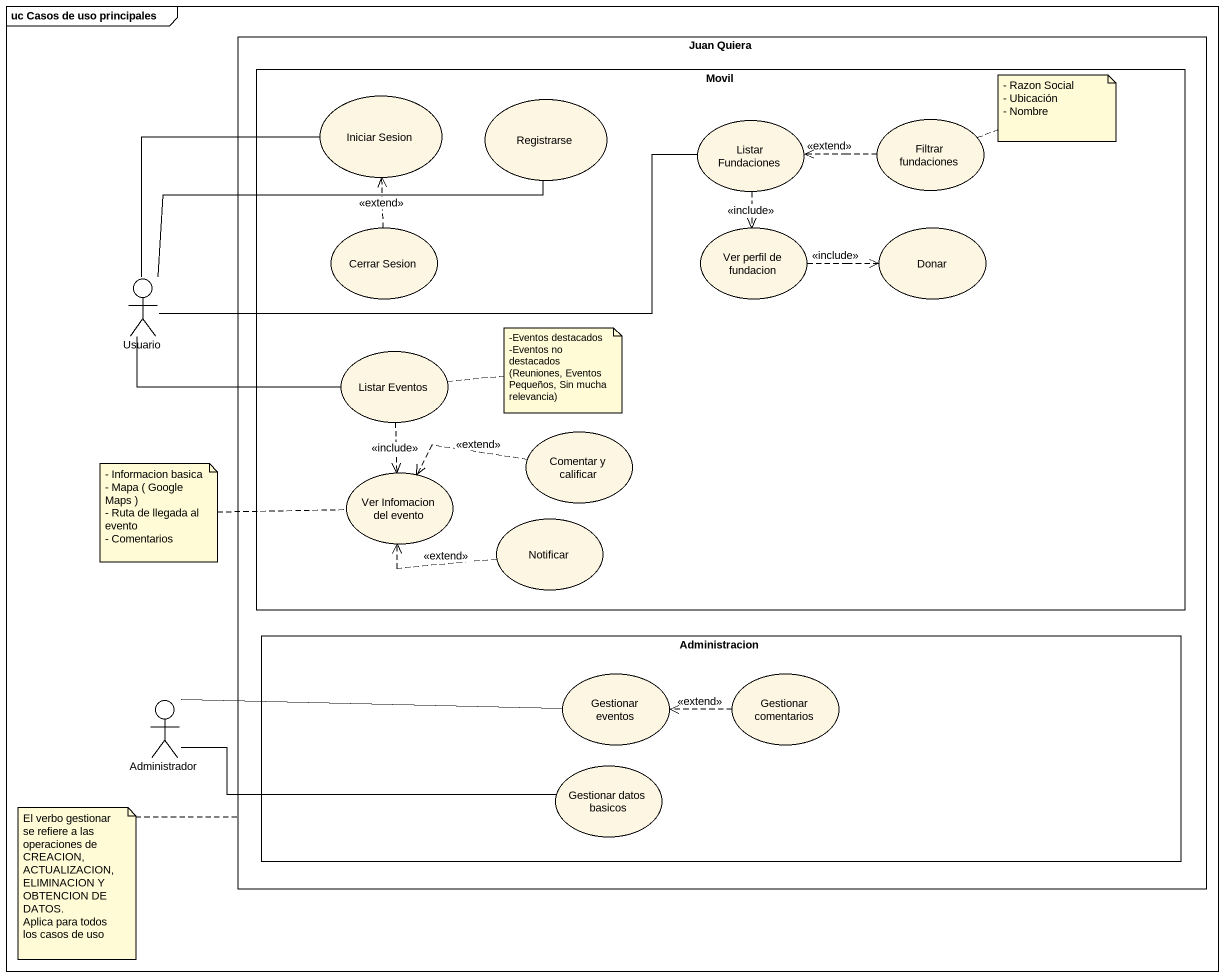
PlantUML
@startuml
mainframe uc Casos de uso principales
rectangle "Juan Quiera" as Juan_Quiera {
  rectangle Movil {
    usecase "Iniciar Sesion" as Iniciar_Sesion
    usecase Registrarse
    usecase "Listar Fundaciones" as Listar_Fundaciones
    usecase "Filtrar fundaciones" as Filtrar_fundaciones
    usecase "Cerrar Sesion" as Cerrar_Sesion
    usecase "Ver perfil de fundacion" as Ver_perfil_de_fundacion
    usecase Donar
    usecase "Listar Eventos" as Listar_Eventos
    usecase "Comentar y calificar" as Comentar_y_calificar
    usecase "Ver Infomacion del evento" as Ver_Infomacion_del_evento
    usecase Notificar
  }
  rectangle Administracion {
    usecase "Gestionar eventos" as Gestionar_eventos
    usecase "Gestionar comentarios" as Gestionar_comentarios
    usecase "Gestionar datos basicos" as Gestionar_datos_basicos
  }
}
actor Usuario
actor Administrador
Listar_Fundaciones ..> Ver_perfil_de_fundacion : <<include>>
Filtrar_fundaciones .left.> Listar_Fundaciones : <<extend>>
Cerrar_Sesion .up.> Iniciar_Sesion : <<extend>>
Ver_perfil_de_fundacion .right.> Donar : <<include>>
Usuario -up- Iniciar_Sesion
Usuario -right- Registrarse
Usuario -right- Listar_Fundaciones
Usuario -right- Listar_Eventos
Listar_Eventos ..> Ver_Infomacion_del_evento : <<include>>
Comentar_y_calificar .left.> Ver_Infomacion_del_evento : <<extend>>
Notificar .left.> Ver_Infomacion_del_evento : <<extend>>
Gestionar_comentarios .left.> Gestionar_eventos : <<extend>>
Administrador -right- Gestionar_eventos
Administrador -right- Gestionar_datos_basicos
note right of Filtrar_fundaciones
  - Razon Social
  - Ubicación
  - Nombre
end note
note right of Listar_Eventos
  -Eventos destacados
  -Eventos no destacados (Reuniones, Eventos Pequeños, Sin mucha relevancia)
end note
note left of Ver_Infomacion_del_evento
  - Informacion basica
  - Mapa ( Google Maps )
  - Ruta de llegada al evento
  - Comentarios
end note
note bottom of Juan_Quiera
  El verbo gestionar se refiere a las operaciones de CREACION, ACTUALIZACION, ELIMINACION Y OBTENCION DE DATOS.
  Aplica para todos los casos de uso
end note
@enduml
